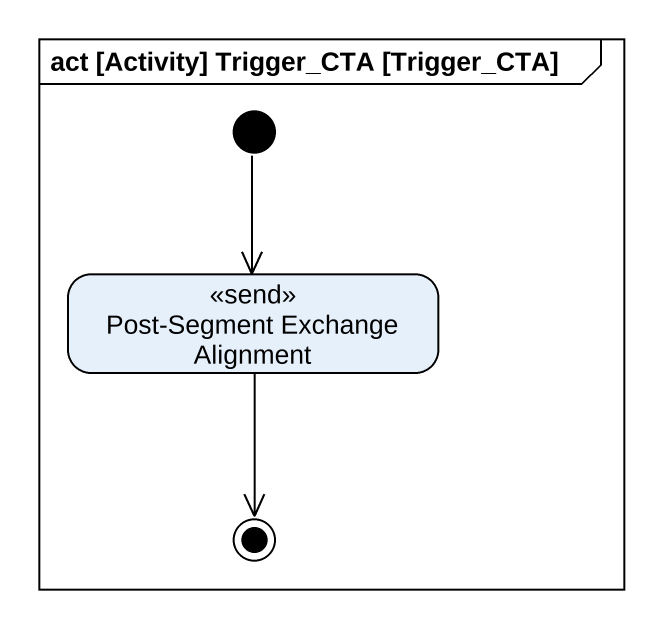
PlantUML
@startuml
mainframe act [Activity] Trigger_CTA [Trigger_CTA]
hide empty description
state "Post-Segment Exchange Alignment" as Post_Segment_Exchange <<send>>
[*] --> Post_Segment_Exchange
Post_Segment_Exchange --> [*]
@enduml
